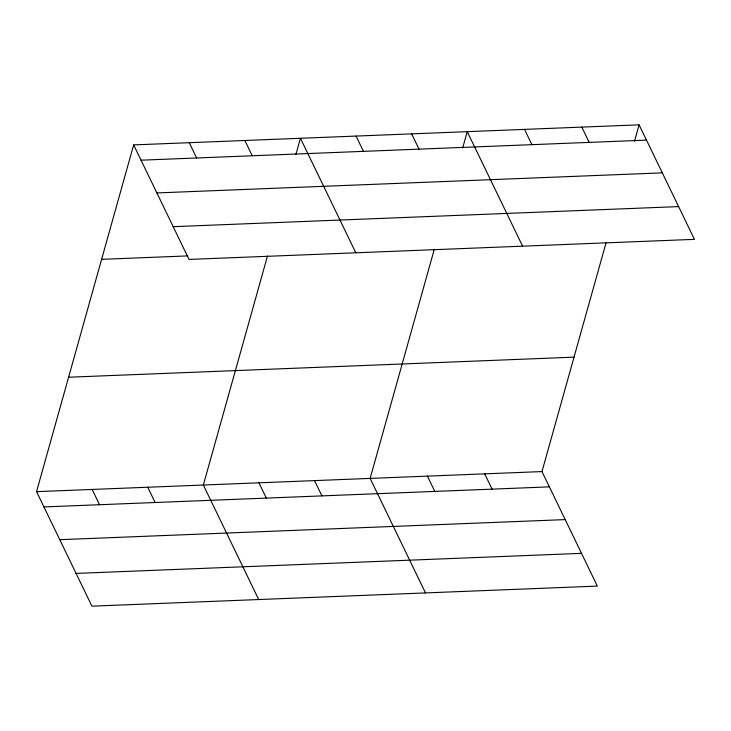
<?xml version="1.0" encoding="UTF-8"?>
<svg xmlns="http://www.w3.org/2000/svg" width="731" height="731" viewBox="0 0 731 731"><rect width="100%" height="100%" fill="white"/><g stroke="black" fill="none" stroke-linecap="round" stroke-linejoin="round"><path stroke-width="1.1" d="M634.517 141.184L639.095 124.837L133.663 144.902L36.55 491.652L91.905 606.163L597.337 586.098L541.982 471.577L606.127 242.537M267.491 255.987L203.346 485.028L258.701 599.539M295.872 154.634L300.45 138.287L355.814 252.798M434.278 249.362L370.133 478.403L425.497 592.914M462.668 148.009L467.246 131.662L522.601 246.173M141.046 160.19L646.478 140.114M156.882 192.938L662.313 172.863M173.183 226.674L678.624 206.599M101.618 259.331L187.849 255.905M68.595 377.223L574.027 357.157M36.55 491.652L541.982 471.577M43.933 506.93L549.365 486.864M59.768 539.679L565.2 519.604M76.079 573.415L581.51 553.349M639.095 124.837L694.45 239.348L189.018 259.423L133.663 144.902M581.812 127.112L589.195 142.39M524.529 129.387L531.912 144.665M411.644 133.864L419.037 149.151M356.052 136.076L363.435 151.354M484.699 473.852L492.091 489.14M427.416 476.128L434.808 491.406M244.858 140.489L252.241 155.776M189.256 142.7L196.648 157.978M314.54 480.614L321.923 495.892M258.938 482.816L266.331 498.103M147.744 487.239L155.127 502.517M92.152 489.441L99.535 504.719"/></g></svg>
